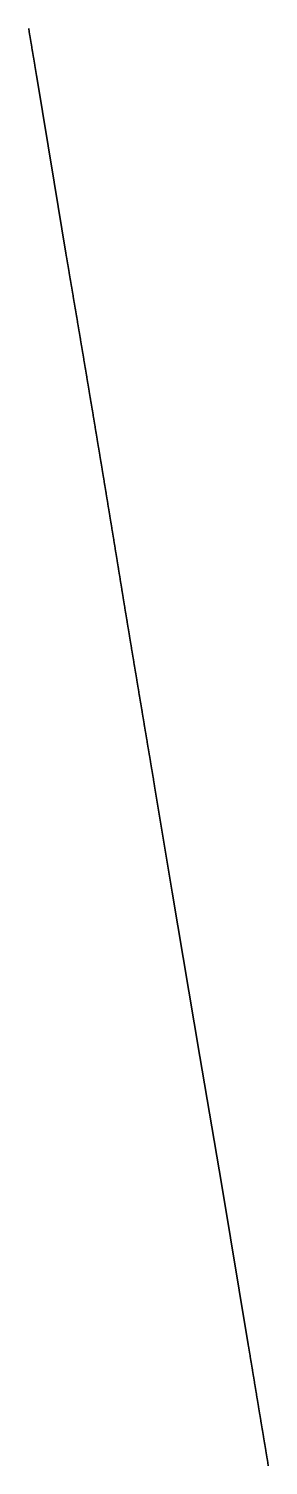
# Model space of a CAD drawing. Header units: inches. Extents: x 130170 to 284068, y 377793 to 804530.
# Drawn here: x 194758.6 to 194832.8, y 478174.7 to 478618.8 of the extents above; entities that cross this region are included whole.
import ezdxf

# ---------------------------------------------------------------- set-up
doc = ezdxf.new("R2010")
doc.units = ezdxf.units.IN
doc.header["$MEASUREMENT"] = 0
doc.layers.add('muni_il', color=7, linetype='Continuous')

msp = doc.modelspace()

# ---------------------------------------------------------------- linework, layer by layer
at = {"layer": 'muni_il'}
for points in [[(194758.62, 478618.82), (194758.65, 478618.62), (194758.68, 478618.42), (194758.72, 478618.23), (194758.75, 478618.03), (194758.78, 478617.83), (194758.81, 478617.63), (194758.85, 478617.44), (194758.88, 478617.24), (194758.91, 478617.04), (194758.95, 478616.85), (194758.98, 478616.65), (194759.01, 478616.45), (194759.05, 478616.25), (194759.08, 478616.06), (194759.11, 478615.86), (194759.14, 478615.66), (194759.18, 478615.47), (194759.21, 478615.27), (194759.24, 478615.07), (194759.28, 478614.87), (194759.31, 478614.68), (194759.34, 478614.48), (194759.38, 478614.28), (194759.41, 478614.08), (194759.44, 478613.89), (194759.47, 478613.69), (194759.51, 478613.49), (194759.54, 478613.3), (194759.57, 478613.1), (194759.61, 478612.9), (194759.64, 478612.7), (194759.67, 478612.51), (194759.71, 478612.31), (194759.74, 478612.11), (194759.77, 478611.91), (194759.81, 478611.72), (194759.84, 478611.52), (194759.87, 478611.32), (194759.91, 478611.13), (194759.94, 478610.93), (194759.97, 478610.73), (194760, 478610.53), (194760.04, 478610.34), (194760.07, 478610.14), (194760.1, 478609.94), (194760.14, 478609.75), (194760.17, 478609.55), (194760.2, 478609.35), (194760.24, 478609.15), (194760.27, 478608.96), (194760.3, 478608.76), (194760.34, 478608.56), (194760.37, 478608.36), (194760.4, 478608.17), (194760.44, 478607.97), (194760.47, 478607.77), (194760.5, 478607.58), (194760.54, 478607.38), (194760.57, 478607.18), (194760.6, 478606.98), (194760.63, 478606.79), (194760.67, 478606.59), (194760.7, 478606.39), (194760.73, 478606.2), (194760.77, 478606), (194760.8, 478605.8), (194760.83, 478605.6), (194760.87, 478605.41), (194760.9, 478605.21), (194760.93, 478605.01), (194760.97, 478604.81), (194761.02, 478604.48), (194766.47, 478571.35), (194770.12, 478549.43), (194770.16, 478549.21), (194770.2, 478549.01), (194770.23, 478548.82), (194770.26, 478548.62), (194770.3, 478548.42), (194770.33, 478548.22), (194770.36, 478548.03), (194770.4, 478547.83), (194770.43, 478547.63), (194770.46, 478547.44), (194770.5, 478547.24), (194770.53, 478547.04), (194770.57, 478546.84), (194770.6, 478546.65), (194770.63, 478546.45), (194770.67, 478546.25), (194770.7, 478546.06), (194770.73, 478545.86), (194770.77, 478545.66), (194770.8, 478545.46), (194770.83, 478545.27), (194770.87, 478545.07), (194770.9, 478544.87), (194770.93, 478544.68), (194770.97, 478544.48), (194771, 478544.28), (194771.04, 478544.08), (194771.07, 478543.89), (194771.1, 478543.69), (194771.14, 478543.49), (194771.17, 478543.3), (194771.2, 478543.1), (194771.24, 478542.9), (194771.27, 478542.7), (194771.3, 478542.51), (194771.34, 478542.31), (194771.37, 478542.11), (194771.4, 478541.92), (194771.44, 478541.72), (194771.47, 478541.52), (194771.5, 478541.32), (194771.54, 478541.13), (194771.57, 478540.93), (194771.61, 478540.73), (194771.64, 478540.54), (194771.67, 478540.34), (194771.71, 478540.14), (194771.74, 478539.94), (194771.77, 478539.75), (194771.81, 478539.55), (194771.84, 478539.35), (194771.87, 478539.16), (194771.91, 478538.96), (194771.94, 478538.76), (194771.97, 478538.56), (194772.01, 478538.37), (194772.04, 478538.17), (194772.07, 478537.97), (194772.11, 478537.78), (194772.14, 478537.58), (194772.17, 478537.38), (194772.21, 478537.18), (194772.24, 478536.99), (194772.28, 478536.79), (194772.31, 478536.59), (194772.34, 478536.39), (194772.38, 478536.2), (194772.41, 478536), (194772.44, 478535.8), (194772.48, 478535.61), (194772.51, 478535.41), (194772.54, 478535.21), (194772.58, 478535.01), (194772.61, 478534.82), (194772.64, 478534.62), (194772.68, 478534.42), (194772.71, 478534.23), (194772.74, 478534.03), (194772.78, 478533.83), (194772.81, 478533.63), (194772.84, 478533.44), (194772.88, 478533.24), (194772.91, 478533.04), (194772.94, 478532.85), (194772.98, 478532.65), (194773.01, 478532.45), (194773.04, 478532.25), (194773.08, 478532.06), (194773.11, 478531.86), (194773.14, 478531.66), (194773.18, 478531.46), (194773.21, 478531.27), (194773.24, 478531.07), (194773.28, 478530.87), (194773.31, 478530.68), (194773.34, 478530.48), (194773.38, 478530.28), (194773.41, 478530.08), (194773.44, 478529.89), (194773.48, 478529.69), (194773.51, 478529.49), (194773.54, 478529.3), (194773.58, 478529.1), (194773.61, 478528.9), (194773.64, 478528.7), (194773.68, 478528.51), (194773.71, 478528.31), (194773.74, 478528.11), (194773.78, 478527.92), (194773.81, 478527.72), (194773.84, 478527.52), (194773.88, 478527.32), (194773.91, 478527.13), (194773.94, 478526.93), (194773.98, 478526.73), (194774.01, 478526.54), (194774.04, 478526.34), (194774.08, 478526.14), (194774.11, 478525.94), (194774.14, 478525.75), (194774.18, 478525.55), (194774.21, 478525.35), (194774.24, 478525.15), (194774.28, 478524.96), (194774.31, 478524.76), (194774.34, 478524.56), (194774.38, 478524.37), (194774.41, 478524.17), (194774.44, 478523.97), (194774.48, 478523.77), (194774.51, 478523.58), (194774.54, 478523.38), (194774.58, 478523.18), (194774.61, 478522.99), (194774.64, 478522.79), (194774.68, 478522.59), (194774.71, 478522.39), (194774.74, 478522.2), (194774.78, 478522), (194774.81, 478521.8), (194774.84, 478521.6), (194774.88, 478521.41), (194774.91, 478521.21), (194774.94, 478521.01), (194774.98, 478520.82), (194775.01, 478520.62), (194775.04, 478520.42), (194775.08, 478520.22), (194775.11, 478520.03), (194775.14, 478519.83), (194775.18, 478519.63), (194775.21, 478519.44), (194775.24, 478519.24), (194775.28, 478519.04), (194775.31, 478518.84), (194775.34, 478518.65), (194775.37, 478518.45), (194775.41, 478518.25), (194775.44, 478518.05), (194775.47, 478517.86), (194775.51, 478517.66), (194775.54, 478517.46), (194775.57, 478517.27), (194775.61, 478517.07), (194775.64, 478516.87), (194775.67, 478516.67), (194775.71, 478516.48), (194775.74, 478516.28), (194775.77, 478516.08), (194775.81, 478515.89), (194775.84, 478515.69), (194775.87, 478515.49), (194775.91, 478515.29), (194775.94, 478515.1), (194775.97, 478514.9), (194776.01, 478514.7), (194776.04, 478514.5), (194776.07, 478514.31), (194776.1, 478514.11), (194776.14, 478513.91), (194776.17, 478513.72), (194776.2, 478513.52), (194776.24, 478513.32), (194776.27, 478513.12), (194776.3, 478512.93), (194776.34, 478512.73), (194776.37, 478512.53), (194776.4, 478512.34), (194776.44, 478512.14), (194776.47, 478511.94), (194776.5, 478511.74), (194776.54, 478511.55), (194776.57, 478511.35), (194776.6, 478511.15), (194776.63, 478510.95), (194776.67, 478510.76), (194776.7, 478510.56), (194776.73, 478510.36), (194776.77, 478510.17), (194776.8, 478509.97), (194776.83, 478509.77), (194776.87, 478509.57), (194776.9, 478509.38), (194776.93, 478509.18), (194776.97, 478508.98), (194777, 478508.78), (194777.03, 478508.59), (194777.06, 478508.39), (194777.1, 478508.19), (194777.13, 478508), (194777.16, 478507.8), (194777.2, 478507.6), (194777.23, 478507.4), (194777.26, 478507.21), (194777.3, 478507.01), (194777.33, 478506.81), (194777.36, 478506.61), (194777.39, 478506.42), (194777.43, 478506.22), (194777.46, 478506.02), (194777.49, 478505.83), (194777.53, 478505.63), (194777.56, 478505.43), (194777.59, 478505.23), (194777.63, 478505.04), (194777.66, 478504.84), (194777.69, 478504.64), (194777.72, 478504.45), (194777.77, 478504.19), (194777.8, 478504), (194777.83, 478503.8), (194777.87, 478503.6), (194777.9, 478503.4), (194777.93, 478503.21), (194777.97, 478503.01), (194778, 478502.81), (194778.03, 478502.62), (194778.06, 478502.42), (194778.1, 478502.22), (194778.13, 478502.02), (194778.16, 478501.83), (194778.2, 478501.63), (194778.23, 478501.43), (194778.26, 478501.23), (194778.29, 478501.04), (194778.33, 478500.84), (194778.36, 478500.64), (194778.39, 478500.45), (194778.43, 478500.25), (194778.46, 478500.05), (194778.49, 478499.85), (194778.53, 478499.66), (194778.56, 478499.46), (194778.59, 478499.26), (194778.62, 478499.06), (194778.66, 478498.87), (194778.69, 478498.67), (194778.72, 478498.47), (194778.76, 478498.28), (194778.79, 478498.08), (194778.82, 478497.88), (194778.86, 478497.68), (194778.89, 478497.49), (194778.92, 478497.29), (194778.95, 478497.09), (194778.99, 478496.89), (194779.02, 478496.7), (194779.05, 478496.5), (194779.09, 478496.3), (194779.12, 478496.11), (194779.15, 478495.91), (194779.18, 478495.71), (194779.22, 478495.51), (194779.25, 478495.32), (194779.28, 478495.12), (194779.32, 478494.92), (194779.35, 478494.72), (194779.38, 478494.53), (194779.41, 478494.33), (194779.45, 478494.13), (194779.48, 478493.94), (194779.51, 478493.74), (194779.55, 478493.54), (194779.58, 478493.34), (194779.61, 478493.15), (194779.64, 478492.95), (194779.68, 478492.75), (194779.71, 478492.55), (194779.74, 478492.36), (194779.78, 478492.16), (194779.81, 478491.96), (194779.84, 478491.77), (194779.87, 478491.57), (194779.91, 478491.37), (194779.94, 478491.17), (194779.97, 478490.98), (194780.01, 478490.78), (194780.04, 478490.58), (194780.07, 478490.38), (194780.1, 478490.19), (194780.14, 478489.99), (194780.17, 478489.79), (194780.2, 478489.6), (194780.23, 478489.4), (194780.27, 478489.2), (194780.3, 478489), (194780.33, 478488.81), (194780.37, 478488.61), (194780.4, 478488.41), (194780.43, 478488.21), (194780.46, 478488.02), (194780.5, 478487.82), (194780.53, 478487.62), (194780.56, 478487.42), (194780.6, 478487.23), (194780.63, 478487.03), (194780.66, 478486.83), (194780.69, 478486.64), (194780.73, 478486.44), (194780.76, 478486.24), (194780.79, 478486.04), (194780.82, 478485.85), (194780.86, 478485.65), (194780.89, 478485.45), (194780.92, 478485.25), (194780.96, 478485.06), (194780.99, 478484.86), (194781.02, 478484.66), (194781.05, 478484.47), (194781.09, 478484.27), (194781.12, 478484.07), (194781.15, 478483.87), (194781.18, 478483.68), (194781.22, 478483.48), (194781.25, 478483.28), (194781.28, 478483.08), (194781.32, 478482.89), (194781.35, 478482.69), (194781.38, 478482.49), (194781.41, 478482.29), (194781.45, 478482.1), (194781.48, 478481.9), (194781.51, 478481.7), (194781.54, 478481.51), (194781.58, 478481.31), (194781.61, 478481.11), (194781.64, 478480.91), (194781.67, 478480.72), (194781.71, 478480.52), (194781.74, 478480.32), (194781.77, 478480.12), (194781.81, 478479.93), (194781.84, 478479.73), (194781.87, 478479.53), (194781.9, 478479.34), (194781.94, 478479.14), (194781.97, 478478.94), (194782, 478478.74), (194782.03, 478478.55), (194782.07, 478478.35), (194782.1, 478478.15), (194782.13, 478477.95), (194782.16, 478477.76), (194782.2, 478477.56), (194782.23, 478477.36), (194782.26, 478477.16), (194782.29, 478476.97), (194782.33, 478476.77), (194782.36, 478476.57), (194782.39, 478476.38), (194782.42, 478476.18), (194782.46, 478475.98), (194782.49, 478475.78), (194782.52, 478475.59), (194782.56, 478475.39), (194782.59, 478475.19), (194782.62, 478474.99), (194782.65, 478474.8), (194782.69, 478474.6), (194782.72, 478474.4), (194782.75, 478474.2), (194782.78, 478474.01), (194782.82, 478473.81), (194782.85, 478473.61), (194782.88, 478473.42), (194782.91, 478473.22), (194782.95, 478473.02), (194782.98, 478472.82), (194783.01, 478472.63), (194783.04, 478472.43), (194783.08, 478472.23), (194783.11, 478472.03), (194783.14, 478471.84), (194783.17, 478471.64), (194783.21, 478471.44), (194783.24, 478471.24), (194783.27, 478471.05), (194783.3, 478470.85), (194783.34, 478470.65), (194783.37, 478470.46), (194783.4, 478470.26), (194783.43, 478470.06), (194783.47, 478469.86), (194783.5, 478469.67), (194783.53, 478469.47), (194783.56, 478469.27), (194783.6, 478469.07), (194783.63, 478468.88), (194783.66, 478468.68), (194783.69, 478468.48), (194783.73, 478468.28), (194783.76, 478468.09), (194783.79, 478467.89), (194783.82, 478467.69), (194783.86, 478467.49), (194783.89, 478467.3), (194783.92, 478467.1), (194783.95, 478466.9), (194783.99, 478466.71), (194784.02, 478466.51), (194784.05, 478466.31), (194784.08, 478466.11), (194784.12, 478465.92), (194784.15, 478465.72), (194784.18, 478465.52), (194784.21, 478465.32), (194784.25, 478465.13), (194784.28, 478464.93), (194784.31, 478464.73), (194784.34, 478464.53), (194784.37, 478464.34), (194784.41, 478464.14), (194784.44, 478463.94), (194784.47, 478463.75), (194784.5, 478463.55), (194784.54, 478463.35), (194784.57, 478463.15), (194784.6, 478462.96), (194784.63, 478462.76), (194784.67, 478462.56), (194784.7, 478462.36), (194784.73, 478462.17), (194784.76, 478461.97), (194784.8, 478461.77), (194784.83, 478461.57), (194784.86, 478461.38), (194784.89, 478461.18), (194784.93, 478460.98), (194784.96, 478460.78), (194784.99, 478460.59), (194785.02, 478460.39), (194785.05, 478460.19), (194785.09, 478460), (194785.12, 478459.8), (194785.15, 478459.6), (194785.18, 478459.4), (194785.22, 478459.21), (194785.25, 478459.01), (194785.28, 478458.81), (194785.31, 478458.61), (194785.35, 478458.42), (194785.38, 478458.22), (194785.41, 478458.02), (194785.44, 478457.82), (194785.47, 478457.63), (194785.51, 478457.43), (194785.54, 478457.23), (194785.57, 478457.03), (194785.6, 478456.84), (194785.64, 478456.64), (194785.67, 478456.44), (194785.7, 478456.25), (194785.73, 478456.05), (194785.77, 478455.85), (194785.8, 478455.65), (194785.83, 478455.46), (194785.86, 478455.26), (194785.89, 478455.06), (194785.93, 478454.86), (194785.96, 478454.67), (194785.99, 478454.47), (194786.02, 478454.27), (194786.06, 478454.07), (194786.09, 478453.88), (194786.12, 478453.68), (194786.15, 478453.48), (194786.18, 478453.28), (194786.22, 478453.09), (194786.25, 478452.89), (194786.28, 478452.69), (194786.31, 478452.49), (194786.35, 478452.3), (194786.38, 478452.1), (194786.41, 478451.9), (194786.44, 478451.71), (194786.47, 478451.51), (194786.51, 478451.31), (194786.54, 478451.11), (194786.57, 478450.92), (194786.6, 478450.72), (194786.64, 478450.52), (194786.67, 478450.32), (194786.7, 478450.13), (194786.73, 478449.93), (194786.76, 478449.73), (194786.8, 478449.53), (194786.83, 478449.34), (194786.86, 478449.14), (194786.89, 478448.94), (194786.93, 478448.74), (194786.96, 478448.55), (194786.99, 478448.35), (194787.02, 478448.15), (194787.05, 478447.96), (194787.09, 478447.76), (194787.12, 478447.56), (194787.15, 478447.36), (194787.18, 478447.17), (194787.21, 478446.97), (194787.25, 478446.77), (194787.28, 478446.57), (194787.31, 478446.38), (194787.34, 478446.18), (194787.38, 478445.98), (194787.41, 478445.78), (194787.44, 478445.59), (194787.47, 478445.39), (194787.5, 478445.19), (194787.54, 478444.99), (194787.57, 478444.8), (194787.6, 478444.6), (194787.63, 478444.4), (194787.66, 478444.2), (194787.7, 478444.01), (194787.73, 478443.81), (194787.76, 478443.61), (194787.79, 478443.41), (194787.82, 478443.22), (194787.86, 478443.02), (194787.89, 478442.82), (194787.92, 478442.63), (194787.95, 478442.43), (194787.99, 478442.23), (194788.02, 478442.03), (194788.05, 478441.84), (194788.08, 478441.64), (194788.11, 478441.44), (194788.15, 478441.24), (194788.18, 478441.05), (194788.21, 478440.85), (194788.24, 478440.65), (194788.27, 478440.45), (194788.31, 478440.26), (194788.34, 478440.06), (194788.37, 478439.86), (194788.4, 478439.66), (194788.43, 478439.47), (194788.47, 478439.27), (194788.5, 478439.07), (194788.53, 478438.87), (194788.56, 478438.68), (194788.6, 478438.48), (194788.63, 478438.28), (194788.66, 478438.09), (194788.7, 478437.89), (194788.73, 478437.69), (194788.76, 478437.49), (194788.79, 478437.3), (194788.83, 478437.1), (194788.86, 478436.9), (194788.89, 478436.7), (194788.92, 478436.51), (194788.96, 478436.31), (194788.99, 478436.11), (194789.02, 478435.91), (194789.06, 478435.72), (194789.09, 478435.52), (194789.12, 478435.32), (194789.15, 478435.13), (194789.19, 478434.93), (194789.22, 478434.73), (194789.25, 478434.53), (194789.29, 478434.34), (194789.32, 478434.14), (194789.35, 478433.94), (194789.38, 478433.74), (194789.42, 478433.55), (194789.45, 478433.35), (194789.48, 478433.15), (194789.52, 478432.96), (194789.55, 478432.76), (194789.58, 478432.56), (194789.61, 478432.36), (194789.65, 478432.17), (194789.68, 478431.97), (194789.71, 478431.77), (194789.75, 478431.57), (194789.78, 478431.38), (194789.81, 478431.18), (194789.84, 478430.98), (194789.88, 478430.79), (194789.91, 478430.59), (194789.94, 478430.39), (194789.97, 478430.19), (194790.01, 478430), (194790.04, 478429.8), (194790.07, 478429.6), (194790.11, 478429.4), (194790.14, 478429.21), (194790.17, 478429.01), (194790.21, 478428.81), (194790.24, 478428.62), (194790.27, 478428.42), (194790.3, 478428.22), (194790.34, 478428.02), (194790.37, 478427.83), (194790.4, 478427.63), (194790.43, 478427.43), (194790.47, 478427.23), (194790.5, 478427.04), (194790.53, 478426.84), (194790.57, 478426.64), (194790.6, 478426.45), (194790.63, 478426.25), (194790.67, 478426.05), (194790.7, 478425.85), (194790.73, 478425.66), (194790.76, 478425.46), (194790.8, 478425.26), (194790.83, 478425.06), (194790.86, 478424.87), (194790.9, 478424.67), (194790.93, 478424.47), (194790.96, 478424.28), (194790.99, 478424.08), (194791.03, 478423.88), (194791.06, 478423.68), (194791.09, 478423.49), (194791.13, 478423.29), (194791.16, 478423.09), (194791.19, 478422.89), (194791.22, 478422.7), (194791.26, 478422.5), (194791.29, 478422.3), (194791.32, 478422.11), (194791.36, 478421.91), (194791.39, 478421.71), (194791.42, 478421.51), (194791.45, 478421.32), (194791.49, 478421.12), (194791.52, 478420.92), (194791.55, 478420.72), (194791.59, 478420.53), (194791.62, 478420.33), (194791.65, 478420.13), (194791.69, 478419.94), (194791.72, 478419.74), (194791.75, 478419.54), (194791.78, 478419.34), (194791.82, 478419.15), (194791.85, 478418.95), (194791.88, 478418.75), (194791.92, 478418.55), (194791.95, 478418.36), (194791.98, 478418.16), (194792.01, 478417.96), (194792.05, 478417.77), (194792.08, 478417.57), (194792.11, 478417.37), (194792.15, 478417.17), (194792.18, 478416.98), (194792.21, 478416.78), (194792.25, 478416.58), (194792.28, 478416.38), (194792.31, 478416.19), (194792.34, 478415.99), (194792.38, 478415.79), (194792.41, 478415.6), (194792.44, 478415.4), (194792.48, 478415.2), (194792.51, 478415), (194792.54, 478414.81), (194792.57, 478414.61), (194792.61, 478414.41), (194792.64, 478414.21), (194792.67, 478414.02), (194792.71, 478413.82), (194792.74, 478413.62), (194792.77, 478413.43), (194792.81, 478413.23), (194792.84, 478413.03), (194792.87, 478412.83), (194792.9, 478412.64), (194792.94, 478412.44), (194792.97, 478412.24), (194793, 478412.04), (194793.04, 478411.85), (194793.07, 478411.65), (194793.1, 478411.45), (194793.14, 478411.26), (194793.17, 478411.06), (194793.2, 478410.86), (194793.23, 478410.66), (194793.27, 478410.47), (194793.3, 478410.27), (194793.33, 478410.07), (194793.37, 478409.87), (194793.4, 478409.68), (194793.43, 478409.48), (194793.47, 478409.28), (194793.5, 478409.09), (194793.53, 478408.89), (194793.56, 478408.69), (194793.6, 478408.49), (194793.63, 478408.3), (194793.66, 478408.1), (194793.7, 478407.9), (194793.73, 478407.7), (194793.76, 478407.51), (194793.8, 478407.31), (194793.83, 478407.11), (194793.86, 478406.92), (194793.89, 478406.72), (194793.93, 478406.52), (194793.96, 478406.32), (194793.99, 478406.13), (194794.03, 478405.93), (194794.06, 478405.73), (194794.09, 478405.54), (194794.13, 478405.34), (194794.16, 478405.14), (194794.19, 478404.94), (194794.23, 478404.75), (194794.26, 478404.55), (194794.29, 478404.35), (194794.32, 478404.15), (194794.36, 478403.96), (194794.39, 478403.76), (194794.42, 478403.56), (194794.46, 478403.37), (194794.49, 478403.17), (194794.52, 478402.97), (194794.56, 478402.77), (194794.59, 478402.58), (194794.62, 478402.38), (194794.66, 478402.18), (194794.69, 478401.98), (194794.72, 478401.79), (194794.75, 478401.59), (194794.79, 478401.39), (194794.82, 478401.2), (194794.85, 478401), (194794.89, 478400.8), (194794.92, 478400.6), (194794.95, 478400.41), (194794.99, 478400.21), (194795.02, 478400.01), (194795.05, 478399.81), (194795.09, 478399.62), (194795.12, 478399.42), (194795.15, 478399.22), (194795.18, 478399.03), (194795.22, 478398.83), (194795.25, 478398.63), (194795.28, 478398.43), (194795.32, 478398.24), (194795.35, 478398.04), (194795.38, 478397.84), (194795.42, 478397.65), (194795.45, 478397.45), (194795.48, 478397.25), (194795.52, 478397.05), (194795.55, 478396.86), (194795.58, 478396.66), (194795.62, 478396.46), (194795.65, 478396.26), (194795.68, 478396.07), (194795.71, 478395.87), (194795.75, 478395.67), (194795.78, 478395.48), (194795.81, 478395.28), (194795.85, 478395.08), (194795.88, 478394.88), (194795.91, 478394.69), (194795.95, 478394.49), (194795.98, 478394.29), (194796.01, 478394.1), (194796.05, 478393.9), (194796.08, 478393.7), (194796.11, 478393.5), (194796.15, 478393.31), (194796.18, 478393.11), (194796.21, 478392.91), (194796.25, 478392.71), (194796.28, 478392.52), (194796.31, 478392.32), (194796.34, 478392.12), (194796.38, 478391.93), (194796.41, 478391.73), (194796.44, 478391.53), (194796.48, 478391.33), (194796.51, 478391.14), (194796.54, 478390.94), (194796.58, 478390.74), (194796.61, 478390.54), (194796.64, 478390.35), (194796.68, 478390.15), (194796.71, 478389.95), (194796.74, 478389.76), (194796.78, 478389.56), (194796.81, 478389.36), (194796.84, 478389.16), (194796.88, 478388.97), (194796.91, 478388.77), (194796.94, 478388.57), (194796.97, 478388.38), (194797.01, 478388.18), (194797.04, 478387.98), (194797.07, 478387.78), (194797.11, 478387.59), (194797.14, 478387.39), (194797.17, 478387.19), (194797.21, 478386.99), (194797.24, 478386.8), (194797.27, 478386.6), (194797.31, 478386.4), (194797.34, 478386.21), (194797.37, 478386.01), (194797.41, 478385.81), (194797.44, 478385.61), (194797.47, 478385.42), (194797.51, 478385.22), (194797.54, 478385.02), (194797.59, 478384.7), (194803.06, 478351.87), (194811.61, 478301.09), (194818.27, 478261.86), (194826.58, 478212.1), (194826.62, 478211.9), (194826.65, 478211.7), (194826.68, 478211.5), (194826.71, 478211.31), (194826.75, 478211.11), (194826.78, 478210.91), (194826.81, 478210.71), (194826.85, 478210.52), (194826.88, 478210.32), (194826.91, 478210.12), (194826.94, 478209.92), (194826.98, 478209.73), (194827.01, 478209.53), (194827.04, 478209.33), (194827.07, 478209.14), (194827.11, 478208.94), (194827.14, 478208.74), (194827.17, 478208.54), (194827.2, 478208.35), (194827.24, 478208.15), (194827.27, 478207.95), (194827.3, 478207.75), (194827.34, 478207.56), (194827.37, 478207.36), (194827.4, 478207.16), (194827.43, 478206.96), (194827.47, 478206.77), (194827.5, 478206.57), (194827.53, 478206.37), (194827.56, 478206.18), (194827.6, 478205.98), (194827.63, 478205.78), (194827.66, 478205.58), (194827.7, 478205.39), (194827.73, 478205.19), (194827.76, 478204.99), (194827.79, 478204.79), (194827.83, 478204.6), (194827.86, 478204.4), (194827.89, 478204.2), (194827.92, 478204.01), (194827.96, 478203.81), (194827.99, 478203.61), (194828.02, 478203.41), (194828.05, 478203.22), (194828.09, 478203.02), (194828.12, 478202.82), (194828.15, 478202.62), (194828.19, 478202.43), (194828.22, 478202.23), (194828.25, 478202.03), (194828.28, 478201.83), (194828.32, 478201.64), (194828.35, 478201.44), (194828.38, 478201.24), (194828.41, 478201.05), (194828.45, 478200.85), (194828.48, 478200.65), (194828.51, 478200.45), (194828.55, 478200.26), (194828.58, 478200.06), (194828.61, 478199.86), (194828.64, 478199.66), (194828.68, 478199.47), (194828.71, 478199.27), (194828.74, 478199.07), (194828.77, 478198.88), (194828.81, 478198.68), (194828.84, 478198.48), (194828.87, 478198.28), (194828.91, 478198.09), (194828.94, 478197.89), (194828.97, 478197.69), (194829, 478197.49), (194829.04, 478197.3), (194829.07, 478197.1), (194829.1, 478196.9), (194829.13, 478196.71), (194829.17, 478196.51), (194829.2, 478196.31), (194829.23, 478196.11), (194829.27, 478195.92), (194829.3, 478195.72), (194829.33, 478195.52), (194829.36, 478195.32), (194829.4, 478195.13), (194829.43, 478194.93), (194829.46, 478194.73), (194829.5, 478194.53), (194829.53, 478194.34), (194829.56, 478194.14), (194829.59, 478193.94), (194829.63, 478193.75), (194829.66, 478193.55), (194829.69, 478193.35), (194829.72, 478193.15), (194829.76, 478192.96), (194829.79, 478192.76), (194829.82, 478192.56), (194829.86, 478192.36), (194829.89, 478192.17), (194829.92, 478191.97), (194829.95, 478191.77), (194829.99, 478191.58), (194830.02, 478191.38), (194830.05, 478191.18), (194830.08, 478190.98), (194830.12, 478190.79), (194830.15, 478190.59), (194830.18, 478190.39), (194830.22, 478190.19), (194830.25, 478190), (194830.28, 478189.8), (194830.31, 478189.6), (194830.35, 478189.4), (194830.38, 478189.21), (194830.41, 478189.01), (194830.45, 478188.81), (194830.48, 478188.62), (194830.51, 478188.42), (194830.54, 478188.22), (194830.58, 478188.02), (194830.61, 478187.83), (194830.64, 478187.63), (194830.67, 478187.43), (194830.71, 478187.23), (194830.74, 478187.04), (194830.77, 478186.84), (194830.81, 478186.64), (194830.84, 478186.45), (194830.87, 478186.25), (194830.9, 478186.05), (194830.94, 478185.85), (194830.97, 478185.66), (194831, 478185.46), (194831.04, 478185.26), (194831.07, 478185.06), (194831.1, 478184.87), (194831.13, 478184.67), (194831.17, 478184.47), (194831.2, 478184.28), (194831.23, 478184.08), (194831.27, 478183.88), (194831.3, 478183.68), (194831.33, 478183.49), (194831.36, 478183.29), (194831.4, 478183.09), (194831.43, 478182.89), (194831.46, 478182.7), (194831.49, 478182.5), (194831.53, 478182.3), (194831.56, 478182.11), (194831.59, 478181.91), (194831.63, 478181.71), (194831.66, 478181.51), (194831.69, 478181.32), (194831.72, 478181.12), (194831.76, 478180.92), (194831.79, 478180.72), (194831.82, 478180.53), (194831.86, 478180.33), (194831.89, 478180.13), (194831.92, 478179.93), (194831.95, 478179.74), (194831.99, 478179.54), (194832.02, 478179.34), (194832.05, 478179.15), (194832.09, 478178.95), (194832.12, 478178.75), (194832.15, 478178.55), (194832.18, 478178.36), (194832.22, 478178.16), (194832.25, 478177.96), (194832.28, 478177.76), (194832.32, 478177.57), (194832.35, 478177.37), (194832.38, 478177.17), (194832.41, 478176.98), (194832.45, 478176.78), (194832.48, 478176.58), (194832.51, 478176.38), (194832.55, 478176.19), (194832.58, 478175.99), (194832.61, 478175.79), (194832.64, 478175.59), (194832.68, 478175.4), (194832.71, 478175.2), (194832.74, 478175), (194832.78, 478174.81), (194832.81, 478174.61)], [(194832.81, 478174.61), (194832.78, 478174.81), (194832.74, 478175), (194832.71, 478175.2), (194832.68, 478175.4), (194832.64, 478175.59), (194832.61, 478175.79), (194832.58, 478175.99), (194832.55, 478176.19), (194832.51, 478176.38), (194832.48, 478176.58), (194832.45, 478176.78), (194832.41, 478176.98), (194832.38, 478177.17), (194832.35, 478177.37), (194832.32, 478177.57), (194832.28, 478177.76), (194832.25, 478177.96), (194832.22, 478178.16), (194832.18, 478178.36), (194832.15, 478178.55), (194832.12, 478178.75), (194832.09, 478178.95), (194832.05, 478179.15), (194832.02, 478179.34), (194831.99, 478179.54), (194831.95, 478179.74), (194831.92, 478179.93), (194831.89, 478180.13), (194831.86, 478180.33), (194831.82, 478180.53), (194831.79, 478180.72), (194831.76, 478180.92), (194831.72, 478181.12), (194831.69, 478181.32), (194831.66, 478181.51), (194831.63, 478181.71), (194831.59, 478181.91), (194831.56, 478182.11), (194831.53, 478182.3), (194831.49, 478182.5), (194831.46, 478182.7), (194831.43, 478182.89), (194831.4, 478183.09), (194831.36, 478183.29), (194831.33, 478183.49), (194831.3, 478183.68), (194831.27, 478183.88), (194831.23, 478184.08), (194831.2, 478184.28), (194831.17, 478184.47), (194831.13, 478184.67), (194831.1, 478184.87), (194831.07, 478185.06), (194831.04, 478185.26), (194831, 478185.46), (194830.97, 478185.66), (194830.94, 478185.85), (194830.9, 478186.05), (194830.87, 478186.25), (194830.84, 478186.45), (194830.81, 478186.64), (194830.77, 478186.84), (194830.74, 478187.04), (194830.71, 478187.23), (194830.67, 478187.43), (194830.64, 478187.63), (194830.61, 478187.83), (194830.58, 478188.02), (194830.54, 478188.22), (194830.51, 478188.42), (194830.48, 478188.62), (194830.45, 478188.81), (194830.41, 478189.01), (194830.38, 478189.21), (194830.35, 478189.4), (194830.31, 478189.6), (194830.28, 478189.8), (194830.25, 478190), (194830.22, 478190.19), (194830.18, 478190.39), (194830.15, 478190.59), (194830.12, 478190.79), (194830.08, 478190.98), (194830.05, 478191.18), (194830.02, 478191.38), (194829.99, 478191.58), (194829.95, 478191.77), (194829.92, 478191.97), (194829.89, 478192.17), (194829.86, 478192.36), (194829.82, 478192.56), (194829.79, 478192.76), (194829.76, 478192.96), (194829.72, 478193.15), (194829.69, 478193.35), (194829.66, 478193.55), (194829.63, 478193.75), (194829.59, 478193.94), (194829.56, 478194.14), (194829.53, 478194.34), (194829.5, 478194.53), (194829.46, 478194.73), (194829.43, 478194.93), (194829.4, 478195.13), (194829.36, 478195.32), (194829.33, 478195.52), (194829.3, 478195.72), (194829.27, 478195.92), (194829.23, 478196.11), (194829.2, 478196.31), (194829.17, 478196.51), (194829.13, 478196.71), (194829.1, 478196.9), (194829.07, 478197.1), (194829.04, 478197.3), (194829, 478197.49), (194828.97, 478197.69), (194828.94, 478197.89), (194828.91, 478198.09), (194828.87, 478198.28), (194828.84, 478198.48), (194828.81, 478198.68), (194828.77, 478198.88), (194828.74, 478199.07), (194828.71, 478199.27), (194828.68, 478199.47), (194828.64, 478199.66), (194828.61, 478199.86), (194828.58, 478200.06), (194828.55, 478200.26), (194828.51, 478200.45), (194828.48, 478200.65), (194828.45, 478200.85), (194828.41, 478201.05), (194828.38, 478201.24), (194828.35, 478201.44), (194828.32, 478201.64), (194828.28, 478201.83), (194828.25, 478202.03), (194828.22, 478202.23), (194828.19, 478202.43), (194828.15, 478202.62), (194828.12, 478202.82), (194828.09, 478203.02), (194828.05, 478203.22), (194828.02, 478203.41), (194827.99, 478203.61), (194827.96, 478203.81), (194827.92, 478204.01), (194827.89, 478204.2), (194827.86, 478204.4), (194827.83, 478204.6), (194827.79, 478204.79), (194827.76, 478204.99), (194827.73, 478205.19), (194827.7, 478205.39), (194827.66, 478205.58), (194827.63, 478205.78), (194827.6, 478205.98), (194827.56, 478206.18), (194827.53, 478206.37), (194827.5, 478206.57), (194827.47, 478206.77), (194827.43, 478206.96), (194827.4, 478207.16), (194827.37, 478207.36), (194827.34, 478207.56), (194827.3, 478207.75), (194827.27, 478207.95), (194827.24, 478208.15), (194827.2, 478208.35), (194827.17, 478208.54), (194827.14, 478208.74), (194827.11, 478208.94), (194827.07, 478209.14), (194827.04, 478209.33), (194827.01, 478209.53), (194826.98, 478209.73), (194826.94, 478209.92), (194826.91, 478210.12), (194826.88, 478210.32), (194826.85, 478210.52), (194826.81, 478210.71), (194826.78, 478210.91), (194826.75, 478211.11), (194826.71, 478211.31), (194826.68, 478211.5), (194826.65, 478211.7), (194826.62, 478211.9), (194826.58, 478212.1), (194818.27, 478261.86), (194811.61, 478301.09), (194803.06, 478351.87), (194797.59, 478384.7), (194797.54, 478385.02), (194797.51, 478385.22), (194797.47, 478385.42), (194797.44, 478385.61), (194797.41, 478385.81), (194797.37, 478386.01), (194797.34, 478386.21), (194797.31, 478386.4), (194797.27, 478386.6), (194797.24, 478386.8), (194797.21, 478386.99), (194797.17, 478387.19), (194797.14, 478387.39), (194797.11, 478387.59), (194797.07, 478387.78), (194797.04, 478387.98), (194797.01, 478388.18), (194796.97, 478388.38), (194796.94, 478388.57), (194796.91, 478388.77), (194796.88, 478388.97), (194796.84, 478389.16), (194796.81, 478389.36), (194796.78, 478389.56), (194796.74, 478389.76), (194796.71, 478389.95), (194796.68, 478390.15), (194796.64, 478390.35), (194796.61, 478390.54), (194796.58, 478390.74), (194796.54, 478390.94), (194796.51, 478391.14), (194796.48, 478391.33), (194796.44, 478391.53), (194796.41, 478391.73), (194796.38, 478391.93), (194796.34, 478392.12), (194796.31, 478392.32), (194796.28, 478392.52), (194796.25, 478392.71), (194796.21, 478392.91), (194796.18, 478393.11), (194796.15, 478393.31), (194796.11, 478393.5), (194796.08, 478393.7), (194796.05, 478393.9), (194796.01, 478394.1), (194795.98, 478394.29), (194795.95, 478394.49), (194795.91, 478394.69), (194795.88, 478394.88), (194795.85, 478395.08), (194795.81, 478395.28), (194795.78, 478395.48), (194795.75, 478395.67), (194795.71, 478395.87), (194795.68, 478396.07), (194795.65, 478396.26), (194795.62, 478396.46), (194795.58, 478396.66), (194795.55, 478396.86), (194795.52, 478397.05), (194795.48, 478397.25), (194795.45, 478397.45), (194795.42, 478397.65), (194795.38, 478397.84), (194795.35, 478398.04), (194795.32, 478398.24), (194795.28, 478398.43), (194795.25, 478398.63), (194795.22, 478398.83), (194795.18, 478399.03), (194795.15, 478399.22), (194795.12, 478399.42), (194795.09, 478399.62), (194795.05, 478399.81), (194795.02, 478400.01), (194794.99, 478400.21), (194794.95, 478400.41), (194794.92, 478400.6), (194794.89, 478400.8), (194794.85, 478401), (194794.82, 478401.2), (194794.79, 478401.39), (194794.75, 478401.59), (194794.72, 478401.79), (194794.69, 478401.98), (194794.66, 478402.18), (194794.62, 478402.38), (194794.59, 478402.58), (194794.56, 478402.77), (194794.52, 478402.97), (194794.49, 478403.17), (194794.46, 478403.37), (194794.42, 478403.56), (194794.39, 478403.76), (194794.36, 478403.96), (194794.32, 478404.15), (194794.29, 478404.35), (194794.26, 478404.55), (194794.23, 478404.75), (194794.19, 478404.94), (194794.16, 478405.14), (194794.13, 478405.34), (194794.09, 478405.54), (194794.06, 478405.73), (194794.03, 478405.93), (194793.99, 478406.13), (194793.96, 478406.32), (194793.93, 478406.52), (194793.89, 478406.72), (194793.86, 478406.92), (194793.83, 478407.11), (194793.8, 478407.31), (194793.76, 478407.51), (194793.73, 478407.7), (194793.7, 478407.9), (194793.66, 478408.1), (194793.63, 478408.3), (194793.6, 478408.49), (194793.56, 478408.69), (194793.53, 478408.89), (194793.5, 478409.09), (194793.47, 478409.28), (194793.43, 478409.48), (194793.4, 478409.68), (194793.37, 478409.87), (194793.33, 478410.07), (194793.3, 478410.27), (194793.27, 478410.47), (194793.23, 478410.66), (194793.2, 478410.86), (194793.17, 478411.06), (194793.14, 478411.26), (194793.1, 478411.45), (194793.07, 478411.65), (194793.04, 478411.85), (194793, 478412.04), (194792.97, 478412.24), (194792.94, 478412.44), (194792.9, 478412.64), (194792.87, 478412.83), (194792.84, 478413.03), (194792.81, 478413.23), (194792.77, 478413.43), (194792.74, 478413.62), (194792.71, 478413.82), (194792.67, 478414.02), (194792.64, 478414.21), (194792.61, 478414.41), (194792.57, 478414.61), (194792.54, 478414.81), (194792.51, 478415), (194792.48, 478415.2), (194792.44, 478415.4), (194792.41, 478415.6), (194792.38, 478415.79), (194792.34, 478415.99), (194792.31, 478416.19), (194792.28, 478416.38), (194792.25, 478416.58), (194792.21, 478416.78), (194792.18, 478416.98), (194792.15, 478417.17), (194792.11, 478417.37), (194792.08, 478417.57), (194792.05, 478417.77), (194792.01, 478417.96), (194791.98, 478418.16), (194791.95, 478418.36), (194791.92, 478418.55), (194791.88, 478418.75), (194791.85, 478418.95), (194791.82, 478419.15), (194791.78, 478419.34), (194791.75, 478419.54), (194791.72, 478419.74), (194791.69, 478419.94), (194791.65, 478420.13), (194791.62, 478420.33), (194791.59, 478420.53), (194791.55, 478420.72), (194791.52, 478420.92), (194791.49, 478421.12), (194791.45, 478421.32), (194791.42, 478421.51), (194791.39, 478421.71), (194791.36, 478421.91), (194791.32, 478422.11), (194791.29, 478422.3), (194791.26, 478422.5), (194791.22, 478422.7), (194791.19, 478422.89), (194791.16, 478423.09), (194791.13, 478423.29), (194791.09, 478423.49), (194791.06, 478423.68), (194791.03, 478423.88), (194790.99, 478424.08), (194790.96, 478424.28), (194790.93, 478424.47), (194790.9, 478424.67), (194790.86, 478424.87), (194790.83, 478425.06), (194790.8, 478425.26), (194790.76, 478425.46), (194790.73, 478425.66), (194790.7, 478425.85), (194790.67, 478426.05), (194790.63, 478426.25), (194790.6, 478426.45), (194790.57, 478426.64), (194790.53, 478426.84), (194790.5, 478427.04), (194790.47, 478427.23), (194790.43, 478427.43), (194790.4, 478427.63), (194790.37, 478427.83), (194790.34, 478428.02), (194790.3, 478428.22), (194790.27, 478428.42), (194790.24, 478428.62), (194790.21, 478428.81), (194790.17, 478429.01), (194790.14, 478429.21), (194790.11, 478429.4), (194790.07, 478429.6), (194790.04, 478429.8), (194790.01, 478430), (194789.97, 478430.19), (194789.94, 478430.39), (194789.91, 478430.59), (194789.88, 478430.79), (194789.84, 478430.98), (194789.81, 478431.18), (194789.78, 478431.38), (194789.75, 478431.57), (194789.71, 478431.77), (194789.68, 478431.97), (194789.65, 478432.17), (194789.61, 478432.36), (194789.58, 478432.56), (194789.55, 478432.76), (194789.52, 478432.96), (194789.48, 478433.15), (194789.45, 478433.35), (194789.42, 478433.55), (194789.38, 478433.74), (194789.35, 478433.94), (194789.32, 478434.14), (194789.29, 478434.34), (194789.25, 478434.53), (194789.22, 478434.73), (194789.19, 478434.93), (194789.15, 478435.13), (194789.12, 478435.32), (194789.09, 478435.52), (194789.06, 478435.72), (194789.02, 478435.91), (194788.99, 478436.11), (194788.96, 478436.31), (194788.92, 478436.51), (194788.89, 478436.7), (194788.86, 478436.9), (194788.83, 478437.1), (194788.79, 478437.3), (194788.76, 478437.49), (194788.73, 478437.69), (194788.7, 478437.89), (194788.66, 478438.09), (194788.63, 478438.28), (194788.6, 478438.48), (194788.56, 478438.68), (194788.53, 478438.87), (194788.5, 478439.07), (194788.47, 478439.27), (194788.43, 478439.47), (194788.4, 478439.66), (194788.37, 478439.86), (194788.34, 478440.06), (194788.31, 478440.26), (194788.27, 478440.45), (194788.24, 478440.65), (194788.21, 478440.85), (194788.18, 478441.05), (194788.15, 478441.24), (194788.11, 478441.44), (194788.08, 478441.64), (194788.05, 478441.84), (194788.02, 478442.03), (194787.99, 478442.23), (194787.95, 478442.43), (194787.92, 478442.63), (194787.89, 478442.82), (194787.86, 478443.02), (194787.82, 478443.22), (194787.79, 478443.41), (194787.76, 478443.61), (194787.73, 478443.81), (194787.7, 478444.01), (194787.66, 478444.2), (194787.63, 478444.4), (194787.6, 478444.6), (194787.57, 478444.8), (194787.54, 478444.99), (194787.5, 478445.19), (194787.47, 478445.39), (194787.44, 478445.59), (194787.41, 478445.78), (194787.38, 478445.98), (194787.34, 478446.18), (194787.31, 478446.38), (194787.28, 478446.57), (194787.25, 478446.77), (194787.21, 478446.97), (194787.18, 478447.17), (194787.15, 478447.36), (194787.12, 478447.56), (194787.09, 478447.76), (194787.05, 478447.96), (194787.02, 478448.15), (194786.99, 478448.35), (194786.96, 478448.55), (194786.93, 478448.74), (194786.89, 478448.94), (194786.86, 478449.14), (194786.83, 478449.34), (194786.8, 478449.53), (194786.76, 478449.73), (194786.73, 478449.93), (194786.7, 478450.13), (194786.67, 478450.32), (194786.64, 478450.52), (194786.6, 478450.72), (194786.57, 478450.92), (194786.54, 478451.11), (194786.51, 478451.31), (194786.47, 478451.51), (194786.44, 478451.71), (194786.41, 478451.9), (194786.38, 478452.1), (194786.35, 478452.3), (194786.31, 478452.49), (194786.28, 478452.69), (194786.25, 478452.89), (194786.22, 478453.09), (194786.18, 478453.28), (194786.15, 478453.48), (194786.12, 478453.68), (194786.09, 478453.88), (194786.06, 478454.07), (194786.02, 478454.27), (194785.99, 478454.47), (194785.96, 478454.67), (194785.93, 478454.86), (194785.89, 478455.06), (194785.86, 478455.26), (194785.83, 478455.46), (194785.8, 478455.65), (194785.77, 478455.85), (194785.73, 478456.05), (194785.7, 478456.25), (194785.67, 478456.44), (194785.64, 478456.64), (194785.6, 478456.84), (194785.57, 478457.03), (194785.54, 478457.23), (194785.51, 478457.43), (194785.47, 478457.63), (194785.44, 478457.82), (194785.41, 478458.02), (194785.38, 478458.22), (194785.35, 478458.42), (194785.31, 478458.61), (194785.28, 478458.81), (194785.25, 478459.01), (194785.22, 478459.21), (194785.18, 478459.4), (194785.15, 478459.6), (194785.12, 478459.8), (194785.09, 478460), (194785.05, 478460.19), (194785.02, 478460.39), (194784.99, 478460.59), (194784.96, 478460.78), (194784.93, 478460.98), (194784.89, 478461.18), (194784.86, 478461.38), (194784.83, 478461.57), (194784.8, 478461.77), (194784.76, 478461.97), (194784.73, 478462.17), (194784.7, 478462.36), (194784.67, 478462.56), (194784.63, 478462.76), (194784.6, 478462.96), (194784.57, 478463.15), (194784.54, 478463.35), (194784.5, 478463.55), (194784.47, 478463.75), (194784.44, 478463.94), (194784.41, 478464.14), (194784.37, 478464.34), (194784.34, 478464.53), (194784.31, 478464.73), (194784.28, 478464.93), (194784.25, 478465.13), (194784.21, 478465.32), (194784.18, 478465.52), (194784.15, 478465.72), (194784.12, 478465.92), (194784.08, 478466.11), (194784.05, 478466.31), (194784.02, 478466.51), (194783.99, 478466.71), (194783.95, 478466.9), (194783.92, 478467.1), (194783.89, 478467.3), (194783.86, 478467.49), (194783.82, 478467.69), (194783.79, 478467.89), (194783.76, 478468.09), (194783.73, 478468.28), (194783.69, 478468.48), (194783.66, 478468.68), (194783.63, 478468.88), (194783.6, 478469.07), (194783.56, 478469.27), (194783.53, 478469.47), (194783.5, 478469.67), (194783.47, 478469.86), (194783.43, 478470.06), (194783.4, 478470.26), (194783.37, 478470.46), (194783.34, 478470.65), (194783.3, 478470.85), (194783.27, 478471.05), (194783.24, 478471.24), (194783.21, 478471.44), (194783.17, 478471.64), (194783.14, 478471.84), (194783.11, 478472.03), (194783.08, 478472.23), (194783.04, 478472.43), (194783.01, 478472.63), (194782.98, 478472.82), (194782.95, 478473.02), (194782.91, 478473.22), (194782.88, 478473.42), (194782.85, 478473.61), (194782.82, 478473.81), (194782.78, 478474.01), (194782.75, 478474.2), (194782.72, 478474.4), (194782.69, 478474.6), (194782.65, 478474.8), (194782.62, 478474.99), (194782.59, 478475.19), (194782.56, 478475.39), (194782.52, 478475.59), (194782.49, 478475.78), (194782.46, 478475.98), (194782.42, 478476.18), (194782.39, 478476.38), (194782.36, 478476.57), (194782.33, 478476.77), (194782.29, 478476.97), (194782.26, 478477.16), (194782.23, 478477.36), (194782.2, 478477.56), (194782.16, 478477.76), (194782.13, 478477.95), (194782.1, 478478.15), (194782.07, 478478.35), (194782.03, 478478.55), (194782, 478478.74), (194781.97, 478478.94), (194781.94, 478479.14), (194781.9, 478479.34), (194781.87, 478479.53), (194781.84, 478479.73), (194781.81, 478479.93), (194781.77, 478480.12), (194781.74, 478480.32), (194781.71, 478480.52), (194781.67, 478480.72), (194781.64, 478480.91), (194781.61, 478481.11), (194781.58, 478481.31), (194781.54, 478481.51), (194781.51, 478481.7), (194781.48, 478481.9), (194781.45, 478482.1), (194781.41, 478482.29), (194781.38, 478482.49), (194781.35, 478482.69), (194781.32, 478482.89), (194781.28, 478483.08), (194781.25, 478483.28), (194781.22, 478483.48), (194781.18, 478483.68), (194781.15, 478483.87), (194781.12, 478484.07), (194781.09, 478484.27), (194781.05, 478484.47), (194781.02, 478484.66), (194780.99, 478484.86), (194780.96, 478485.06), (194780.92, 478485.25), (194780.89, 478485.45), (194780.86, 478485.65), (194780.82, 478485.85), (194780.79, 478486.04), (194780.76, 478486.24), (194780.73, 478486.44), (194780.69, 478486.64), (194780.66, 478486.83), (194780.63, 478487.03), (194780.6, 478487.23), (194780.56, 478487.42), (194780.53, 478487.62), (194780.5, 478487.82), (194780.46, 478488.02), (194780.43, 478488.21), (194780.4, 478488.41), (194780.37, 478488.61), (194780.33, 478488.81), (194780.3, 478489), (194780.27, 478489.2), (194780.23, 478489.4), (194780.2, 478489.6), (194780.17, 478489.79), (194780.14, 478489.99), (194780.1, 478490.19), (194780.07, 478490.38), (194780.04, 478490.58), (194780.01, 478490.78), (194779.97, 478490.98), (194779.94, 478491.17), (194779.91, 478491.37), (194779.87, 478491.57), (194779.84, 478491.77), (194779.81, 478491.96), (194779.78, 478492.16), (194779.74, 478492.36), (194779.71, 478492.55), (194779.68, 478492.75), (194779.64, 478492.95), (194779.61, 478493.15), (194779.58, 478493.34), (194779.55, 478493.54), (194779.51, 478493.74), (194779.48, 478493.94), (194779.45, 478494.13), (194779.41, 478494.33), (194779.38, 478494.53), (194779.35, 478494.72), (194779.32, 478494.92), (194779.28, 478495.12), (194779.25, 478495.32), (194779.22, 478495.51), (194779.18, 478495.71), (194779.15, 478495.91), (194779.12, 478496.11), (194779.09, 478496.3), (194779.05, 478496.5), (194779.02, 478496.7), (194778.99, 478496.89), (194778.95, 478497.09), (194778.92, 478497.29), (194778.89, 478497.49), (194778.86, 478497.68), (194778.82, 478497.88), (194778.79, 478498.08), (194778.76, 478498.28), (194778.72, 478498.47), (194778.69, 478498.67), (194778.66, 478498.87), (194778.62, 478499.06), (194778.59, 478499.26), (194778.56, 478499.46), (194778.53, 478499.66), (194778.49, 478499.85), (194778.46, 478500.05), (194778.43, 478500.25), (194778.39, 478500.45), (194778.36, 478500.64), (194778.33, 478500.84), (194778.29, 478501.04), (194778.26, 478501.23), (194778.23, 478501.43), (194778.2, 478501.63), (194778.16, 478501.83), (194778.13, 478502.02), (194778.1, 478502.22), (194778.06, 478502.42), (194778.03, 478502.62), (194778, 478502.81), (194777.97, 478503.01), (194777.93, 478503.21), (194777.9, 478503.4), (194777.87, 478503.6), (194777.83, 478503.8), (194777.8, 478504), (194777.77, 478504.19), (194777.72, 478504.45), (194777.69, 478504.64), (194777.66, 478504.84), (194777.63, 478505.04), (194777.59, 478505.23), (194777.56, 478505.43), (194777.53, 478505.63), (194777.49, 478505.83), (194777.46, 478506.02), (194777.43, 478506.22), (194777.39, 478506.42), (194777.36, 478506.61), (194777.33, 478506.81), (194777.3, 478507.01), (194777.26, 478507.21), (194777.23, 478507.4), (194777.2, 478507.6), (194777.16, 478507.8), (194777.13, 478508), (194777.1, 478508.19), (194777.06, 478508.39), (194777.03, 478508.59), (194777, 478508.78), (194776.97, 478508.98), (194776.93, 478509.18), (194776.9, 478509.38), (194776.87, 478509.57), (194776.83, 478509.77), (194776.8, 478509.97), (194776.77, 478510.17), (194776.73, 478510.36), (194776.7, 478510.56), (194776.67, 478510.76), (194776.63, 478510.95), (194776.6, 478511.15), (194776.57, 478511.35), (194776.54, 478511.55), (194776.5, 478511.74), (194776.47, 478511.94), (194776.44, 478512.14), (194776.4, 478512.34), (194776.37, 478512.53), (194776.34, 478512.73), (194776.3, 478512.93), (194776.27, 478513.12), (194776.24, 478513.32), (194776.2, 478513.52), (194776.17, 478513.72), (194776.14, 478513.91), (194776.1, 478514.11), (194776.07, 478514.31), (194776.04, 478514.5), (194776.01, 478514.7), (194775.97, 478514.9), (194775.94, 478515.1), (194775.91, 478515.29), (194775.87, 478515.49), (194775.84, 478515.69), (194775.81, 478515.89), (194775.77, 478516.08), (194775.74, 478516.28), (194775.71, 478516.48), (194775.67, 478516.67), (194775.64, 478516.87), (194775.61, 478517.07), (194775.57, 478517.27), (194775.54, 478517.46), (194775.51, 478517.66), (194775.47, 478517.86), (194775.44, 478518.05), (194775.41, 478518.25), (194775.37, 478518.45), (194775.34, 478518.65), (194775.31, 478518.84), (194775.28, 478519.04), (194775.24, 478519.24), (194775.21, 478519.44), (194775.18, 478519.63), (194775.14, 478519.83), (194775.11, 478520.03), (194775.08, 478520.22), (194775.04, 478520.42), (194775.01, 478520.62), (194774.98, 478520.82), (194774.94, 478521.01), (194774.91, 478521.21), (194774.88, 478521.41), (194774.84, 478521.6), (194774.81, 478521.8), (194774.78, 478522), (194774.74, 478522.2), (194774.71, 478522.39), (194774.68, 478522.59), (194774.64, 478522.79), (194774.61, 478522.99), (194774.58, 478523.18), (194774.54, 478523.38), (194774.51, 478523.58), (194774.48, 478523.77), (194774.44, 478523.97), (194774.41, 478524.17), (194774.38, 478524.37), (194774.34, 478524.56), (194774.31, 478524.76), (194774.28, 478524.96), (194774.24, 478525.15), (194774.21, 478525.35), (194774.18, 478525.55), (194774.14, 478525.75), (194774.11, 478525.94), (194774.08, 478526.14), (194774.04, 478526.34), (194774.01, 478526.54), (194773.98, 478526.73), (194773.94, 478526.93), (194773.91, 478527.13), (194773.88, 478527.32), (194773.84, 478527.52), (194773.81, 478527.72), (194773.78, 478527.92), (194773.74, 478528.11), (194773.71, 478528.31), (194773.68, 478528.51), (194773.64, 478528.7), (194773.61, 478528.9), (194773.58, 478529.1), (194773.54, 478529.3), (194773.51, 478529.49), (194773.48, 478529.69), (194773.44, 478529.89), (194773.41, 478530.08), (194773.38, 478530.28), (194773.34, 478530.48), (194773.31, 478530.68), (194773.28, 478530.87), (194773.24, 478531.07), (194773.21, 478531.27), (194773.18, 478531.46), (194773.14, 478531.66), (194773.11, 478531.86), (194773.08, 478532.06), (194773.04, 478532.25), (194773.01, 478532.45), (194772.98, 478532.65), (194772.94, 478532.85), (194772.91, 478533.04), (194772.88, 478533.24), (194772.84, 478533.44), (194772.81, 478533.63), (194772.78, 478533.83), (194772.74, 478534.03), (194772.71, 478534.23), (194772.68, 478534.42), (194772.64, 478534.62), (194772.61, 478534.82), (194772.58, 478535.01), (194772.54, 478535.21), (194772.51, 478535.41), (194772.48, 478535.61), (194772.44, 478535.8), (194772.41, 478536), (194772.38, 478536.2), (194772.34, 478536.39), (194772.31, 478536.59), (194772.28, 478536.79), (194772.24, 478536.99), (194772.21, 478537.18), (194772.17, 478537.38), (194772.14, 478537.58), (194772.11, 478537.78), (194772.07, 478537.97), (194772.04, 478538.17), (194772.01, 478538.37), (194771.97, 478538.56), (194771.94, 478538.76), (194771.91, 478538.96), (194771.87, 478539.16), (194771.84, 478539.35), (194771.81, 478539.55), (194771.77, 478539.75), (194771.74, 478539.94), (194771.71, 478540.14), (194771.67, 478540.34), (194771.64, 478540.54), (194771.61, 478540.73), (194771.57, 478540.93), (194771.54, 478541.13), (194771.5, 478541.32), (194771.47, 478541.52), (194771.44, 478541.72), (194771.4, 478541.92), (194771.37, 478542.11), (194771.34, 478542.31), (194771.3, 478542.51), (194771.27, 478542.7), (194771.24, 478542.9), (194771.2, 478543.1), (194771.17, 478543.3), (194771.14, 478543.49), (194771.1, 478543.69), (194771.07, 478543.89), (194771.04, 478544.08), (194771, 478544.28), (194770.97, 478544.48), (194770.93, 478544.68), (194770.9, 478544.87), (194770.87, 478545.07), (194770.83, 478545.27), (194770.8, 478545.46), (194770.77, 478545.66), (194770.73, 478545.86), (194770.7, 478546.06), (194770.67, 478546.25), (194770.63, 478546.45), (194770.6, 478546.65), (194770.57, 478546.84), (194770.53, 478547.04), (194770.5, 478547.24), (194770.46, 478547.44), (194770.43, 478547.63), (194770.4, 478547.83), (194770.36, 478548.03), (194770.33, 478548.22), (194770.3, 478548.42), (194770.26, 478548.62), (194770.23, 478548.82), (194770.2, 478549.01), (194770.16, 478549.21), (194770.12, 478549.43), (194766.47, 478571.35), (194761.02, 478604.48), (194760.97, 478604.81), (194760.93, 478605.01), (194760.9, 478605.21), (194760.87, 478605.41), (194760.83, 478605.6), (194760.8, 478605.8), (194760.77, 478606), (194760.73, 478606.2), (194760.7, 478606.39), (194760.67, 478606.59), (194760.63, 478606.79), (194760.6, 478606.98), (194760.57, 478607.18), (194760.54, 478607.38), (194760.5, 478607.58), (194760.47, 478607.77), (194760.44, 478607.97), (194760.4, 478608.17), (194760.37, 478608.36), (194760.34, 478608.56), (194760.3, 478608.76), (194760.27, 478608.96), (194760.24, 478609.15), (194760.2, 478609.35), (194760.17, 478609.55), (194760.14, 478609.75), (194760.1, 478609.94), (194760.07, 478610.14), (194760.04, 478610.34), (194760, 478610.53), (194759.97, 478610.73), (194759.94, 478610.93), (194759.91, 478611.13), (194759.87, 478611.32), (194759.84, 478611.52), (194759.81, 478611.72), (194759.77, 478611.91), (194759.74, 478612.11), (194759.71, 478612.31), (194759.67, 478612.51), (194759.64, 478612.7), (194759.61, 478612.9), (194759.57, 478613.1), (194759.54, 478613.3), (194759.51, 478613.49), (194759.47, 478613.69), (194759.44, 478613.89), (194759.41, 478614.08), (194759.38, 478614.28), (194759.34, 478614.48), (194759.31, 478614.68), (194759.28, 478614.87), (194759.24, 478615.07), (194759.21, 478615.27), (194759.18, 478615.47), (194759.14, 478615.66), (194759.11, 478615.86), (194759.08, 478616.06), (194759.05, 478616.25), (194759.01, 478616.45), (194758.98, 478616.65), (194758.95, 478616.85), (194758.91, 478617.04), (194758.88, 478617.24), (194758.85, 478617.44), (194758.81, 478617.63), (194758.78, 478617.83), (194758.75, 478618.03), (194758.72, 478618.23), (194758.68, 478618.42), (194758.65, 478618.62), (194758.62, 478618.82)]]:
    msp.add_lwpolyline(points, dxfattribs=at)

doc.saveas('drawing.dxf')
